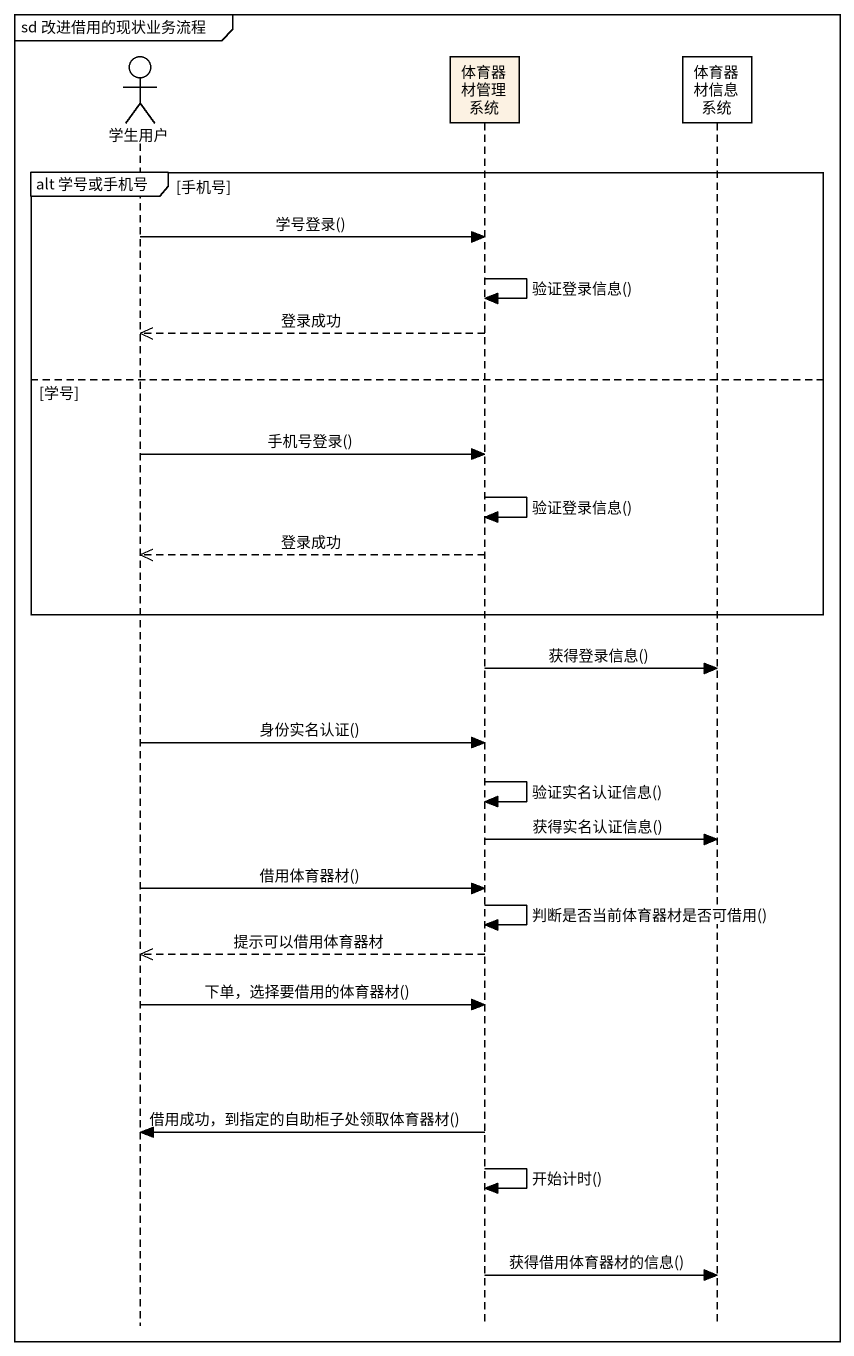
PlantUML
@startuml
mainframe sd 改进借用的现状业务流程
hide footbox
actor 学生用户
participant 体育器材管理系统
participant 体育器材信息系统 #FFFFFF

group alt 学号或手机号 [手机号]
  学生用户 -> 体育器材管理系统 : 学号登录()
  体育器材管理系统 -> 体育器材管理系统 : 验证登录信息()
  体育器材管理系统 -->> 学生用户 : 登录成功
else 学号
  学生用户 -> 体育器材管理系统 : 手机号登录()
  体育器材管理系统 -> 体育器材管理系统 : 验证登录信息()
  体育器材管理系统 -->> 学生用户 : 登录成功
end
体育器材管理系统 -> 体育器材信息系统 : 获得登录信息()
学生用户 -> 体育器材管理系统 : 身份实名认证()
体育器材管理系统 -> 体育器材管理系统 : 验证实名认证信息()
体育器材管理系统 -> 体育器材信息系统 : 获得实名认证信息()
学生用户 -> 体育器材管理系统 : 借用体育器材()
体育器材管理系统 -> 体育器材管理系统 : 判断是否当前体育器材是否可借用()
体育器材管理系统 -->> 学生用户 : 提示可以借用体育器材
学生用户 -> 体育器材管理系统 : 下单，选择要借用的体育器材()
体育器材管理系统 -> 学生用户 : 借用成功，到指定的自助柜子处领取体育器材()
体育器材管理系统 -> 体育器材管理系统 : 开始计时()
体育器材管理系统 -> 体育器材信息系统 : 获得借用体育器材的信息()
@enduml
